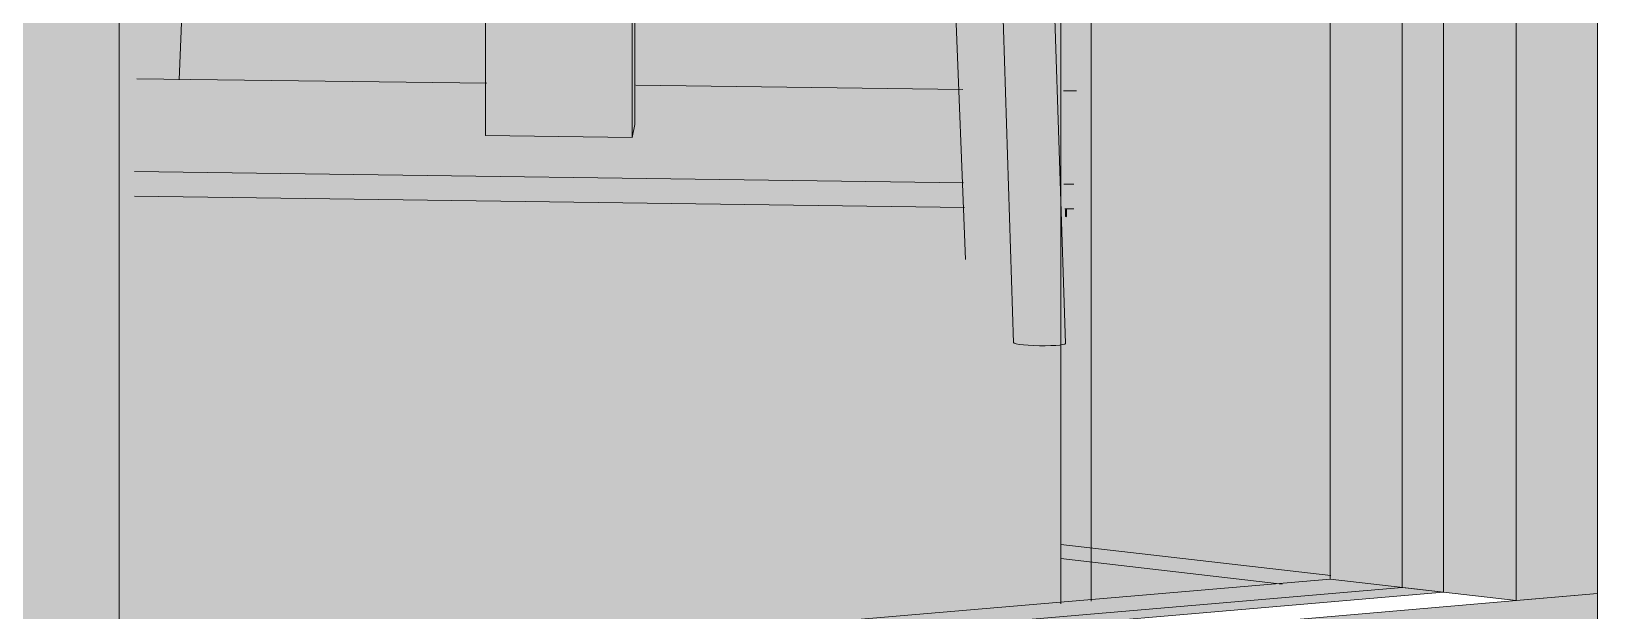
# Model space of a CAD drawing. Header units: inches. Extents: x -2804 to 58974, y -36095 to 66.
# Drawn here: x -2803.4856 to -2803.4278, y 59.8764 to 59.8977 of the extents above; entities that cross this region are included whole.
import ezdxf

# ---------------------------------------------------------------- set-up
doc = ezdxf.new("R2010")
doc.units = ezdxf.units.IN
doc.header["$MEASUREMENT"] = 0
for name, color, linetype, lineweight in [('A-GLAZ-CURT', 52, 'Continuous', 9), ('A-GLAZ-CWMG', 51, 'Continuous', 9), ('A-WALL-PATT', 111, 'Continuous', 13), ('I-FURN', 30, 'Continuous', 9), ('L-SITE-WALL', 31, 'Continuous', 13), ('S-COLS', 52, 'Continuous', 9)]:
    doc.layers.add(name, color=color, linetype=linetype, lineweight=lineweight)

# ---------------------------------------------------------------- blocks, each defined once
blk = doc.blocks.new('FP_6-Entrance - Xcel')
at = {"layer": 'A-WALL-PATT', "lineweight": 9}
for p, q in [((-2803.437645, 59.877654), (-2803.447612, 59.878793)), ((-2803.439442, 59.877336), (-2803.447612, 59.878273))]:
    blk.add_line(p, q, dxfattribs=at)

msp = doc.modelspace()

# ---------------------------------------------------------------- hatches: boundary and pattern name
at = {"layer": 'A-GLAZ-CURT', "lineweight": 5, "transparency": 33554458}
msp.add_hatch(color=256, dxfattribs=at).paths.add_polyline_path([(-2803.482392, 59.872852), (-2803.433474, 59.877032), (-2803.433474, 60.076325), (-2803.482392, 60.078919), (-2803.482392, 59.877072)], flags=0)
at = {"layer": 'A-GLAZ-CWMG', "lineweight": 5}
for points in [[(-2803.485648, 59.872017), (-2803.485648, 60.079438), (-2803.488294, 60.079232), (-2803.488294, 59.872348), (-2803.486761, 59.872156)], [(-2803.485648, 59.872017), (-2803.482406, 59.872295), (-2803.482406, 60.079265), (-2803.485648, 60.079438), (-2803.485648, 59.881055)], [(-2803.430788, 59.876725), (-2803.427781, 59.876983), (-2803.427781, 60.078476), (-2803.430788, 60.078641), (-2803.430788, 59.880957)], [(-2803.433474, 59.877032), (-2803.433474, 60.076325), (-2803.437667, 60.076027), (-2803.437667, 59.877511)], [(-2803.430788, 59.876725), (-2803.430788, 60.076516), (-2803.433474, 60.076325), (-2803.433474, 59.877032), (-2803.432516, 59.876922)], [(-2803.484025, 59.867748), (-2803.427781, 59.872741), (-2803.427781, 59.876983), (-2803.484025, 59.872156)]]:
    msp.add_hatch(color=256, dxfattribs=at).paths.add_polyline_path(points, flags=0)
at = {"layer": 'I-FURN', "lineweight": 5}
h = msp.add_hatch(color=256, dxfattribs=at)
h.paths.add_polyline_path([(-2803.463447, 59.893829), (-2803.463447, 59.918724), (-2803.464523, 59.918722), (-2803.468867, 59.918766), (-2803.468867, 59.893901), (-2803.463512, 59.89383)], flags=0)
h.paths.add_polyline_path([(-2803.463447, 59.939945), (-2803.463447, 59.942576), (-2803.468867, 59.942614), (-2803.468867, 59.94), (-2803.464298, 59.939957), (-2803.463512, 59.939946)], flags=0)
h = msp.add_hatch(color=256, dxfattribs=at)
h.paths.add_polyline_path([(-2803.463447, 59.893829), (-2803.463358, 59.894393), (-2803.463358, 59.918718), (-2803.463447, 59.918716), (-2803.463447, 59.894402)], flags=0)
h.paths.add_polyline_path([(-2803.463358, 59.939939), (-2803.463358, 59.94257), (-2803.463447, 59.942576), (-2803.463447, 59.939945)], flags=0)
for points in [[(-2803.448402, 59.886135), (-2803.449706, 59.92661), (-2803.450176, 59.926555), (-2803.450516, 59.926431), (-2803.450606, 59.926352), (-2803.450633, 59.926263), (-2803.450387, 59.919444), (-2803.450276, 59.919373), (-2803.449702, 59.919083), (-2803.44968, 59.919081), (-2803.4497, 59.919007), (-2803.449729, 59.91871), (-2803.449748, 59.91871), (-2803.449748, 59.918659), (-2803.449887, 59.917954), (-2803.449925, 59.917915), (-2803.450107, 59.917814), (-2803.450246, 59.917626), (-2803.450336, 59.917461), (-2803.450347, 59.917311), (-2803.449333, 59.886225), (-2803.44915, 59.886183), (-2803.448615, 59.886141)], [(-2803.448188, 59.886134), (-2803.447535, 59.886176), (-2803.447438, 59.886217), (-2803.448785, 59.926288), (-2803.448788, 59.926255), (-2803.449034, 59.926401), (-2803.449458, 59.926499), (-2803.449463, 59.926605), (-2803.449706, 59.92661), (-2803.448402, 59.886135)], [(-2803.45027, 59.889288), (-2803.451338, 59.917121), (-2803.4522, 59.916978), (-2803.451125, 59.889367), (-2803.450911, 59.889325), (-2803.450271, 59.889288)], [(-2803.450027, 59.889286), (-2803.449367, 59.889325), (-2803.450139, 59.911763), (-2803.450349, 59.917244), (-2803.451338, 59.917121), (-2803.45027, 59.889288), (-2803.450028, 59.889286)], [(-2803.447457, 59.890892), (-2803.4474, 59.890917), (-2803.447433, 59.891187), (-2803.447466, 59.891171), (-2803.447459, 59.890968)]]:
    msp.add_hatch(color=256, dxfattribs=at).paths.add_polyline_path(points, flags=0)
h = msp.add_hatch(color=256, dxfattribs=at)
h.paths.add_polyline_path([(-2803.481135, 59.895967), (-2803.480334, 59.916642), (-2803.480878, 59.916775), (-2803.481114, 59.916841), (-2803.481717, 59.900855), (-2803.481718, 59.895974), (-2803.48115, 59.895967)], flags=0)
h.paths.add_polyline_path([(-2803.4808, 59.921395), (-2803.480823, 59.92141), (-2803.480801, 59.921396)], flags=0)
h.paths.add_polyline_path([(-2803.48092, 59.921784), (-2803.480123, 59.921847), (-2803.480072, 59.923135), (-2803.480865, 59.923191), (-2803.480919, 59.921809)], flags=0)
h = msp.add_hatch(color=256, dxfattribs=at)
h.paths.add_polyline_path([(-2803.480189, 59.895953), (-2803.479398, 59.916496), (-2803.480101, 59.916602), (-2803.480327, 59.916624), (-2803.481134, 59.895967), (-2803.480238, 59.895954)], flags=0)
h.paths.add_polyline_path([(-2803.480124, 59.92182), (-2803.479177, 59.92185), (-2803.479128, 59.923107), (-2803.479627, 59.923116), (-2803.480072, 59.923135), (-2803.480124, 59.921824)], flags=0)
h = msp.add_hatch(color=256, dxfattribs=at)
h.paths.add_polyline_path([(-2803.447137, 59.891186), (-2803.447137, 59.892097), (-2803.447502, 59.892102), (-2803.447472, 59.891191), (-2803.447301, 59.891188)], flags=0)
h.paths.add_polyline_path([(-2803.451171, 59.891241), (-2803.451206, 59.892151), (-2803.481834, 59.892562), (-2803.481834, 59.891656), (-2803.451326, 59.891243)], flags=0)
at = {"layer": 'S-COLS', "lineweight": 5}
h = msp.add_hatch(color=256, dxfattribs=at)
h.paths.add_polyline_path([(-2803.446499, 59.876703), (-2803.437645, 59.877497), (-2803.437645, 60.076036), (-2803.439607, 60.076146), (-2803.446499, 60.075655), (-2803.446499, 59.876935)], flags=0)
h.paths.add_polyline_path([(-2803.437645, 60.084973), (-2803.437645, 60.176362), (-2803.442764, 60.177023), (-2803.446499, 60.176403), (-2803.446499, 60.085524), (-2803.441537, 60.085215)], flags=0)

# ---------------------------------------------------------------- linework, layer by layer
at = {"layer": 'A-GLAZ-CURT'}
for p, q in [((-2803.435002, 60.076217), (-2803.435002, 59.877207)), ((-2803.433474, 59.877032), (-2803.433474, 60.076325)), ((-2803.435002, 59.877207), (-2803.482384, 59.873168)), ((-2803.435002, 59.877207), (-2803.433474, 59.877032)), ((-2803.482392, 59.872852), (-2803.433474, 59.877032))]:
    msp.add_line(p, q, dxfattribs=at)
at = {"layer": 'A-GLAZ-CWMG'}
for p, q in [((-2803.482406, 60.079265), (-2803.482406, 59.872295)), ((-2803.430788, 59.876725), (-2803.430788, 60.078641)), ((-2803.427781, 59.876983), (-2803.427781, 60.078476)), ((-2803.437667, 59.877511), (-2803.437667, 60.076027)), ((-2803.48237, 59.873718), (-2803.437667, 59.877511)), ((-2803.433474, 59.877032), (-2803.437667, 59.877511)), ((-2803.484025, 59.872156), (-2803.427781, 59.876983)), ((-2803.430788, 59.876725), (-2803.433474, 59.877032)), ((-2803.427781, 59.876983), (-2803.430788, 59.876725)), ((-2803.427781, 59.876983), (-2803.427781, 59.872741))]:
    msp.add_line(p, q, dxfattribs=at)
at = {"layer": 'I-FURN'}
for p, q in [((-2803.448745, 59.926316), (-2803.44744, 59.886218)), ((-2803.468867, 59.893901), (-2803.468867, 59.918766)), ((-2803.463447, 59.893829), (-2803.463447, 59.91873)), ((-2803.463358, 59.918725), (-2803.463358, 59.894298)), ((-2803.449358, 59.886247), (-2803.450358, 59.917599)), ((-2803.479384, 59.916495), (-2803.480186, 59.895954)), ((-2803.451141, 59.889315), (-2803.452205, 59.917022)), ((-2803.468815, 59.895827), (-2803.481748, 59.895995)), ((-2803.451236, 59.895599), (-2803.463317, 59.895756)), ((-2803.447031, 59.895545), (-2803.447515, 59.895551)), ((-2803.463358, 59.894298), (-2803.463447, 59.893829)), ((-2803.463447, 59.893829), (-2803.468867, 59.893901)), ((-2803.481834, 59.892562), (-2803.451206, 59.892151)), ((-2803.451171, 59.891241), (-2803.481834, 59.891656)), ((-2803.447502, 59.892102), (-2803.447137, 59.892097)), ((-2803.447137, 59.891186), (-2803.447472, 59.891191)), ((-2803.447401, 59.891187), (-2803.447401, 59.890918)), ((-2803.4474, 59.890917), (-2803.447433, 59.890896)), ((-2803.447438, 59.886217), (-2803.447438, 59.886217))]:
    msp.add_line(p, q, dxfattribs=at)
for points in [[(-2803.449356, 59.886247, 0), (-2803.449333, 59.886225, 0), (-2803.449264, 59.886203, 0), (-2803.44915, 59.886183, 0), (-2803.448999, 59.886165, 0), (-2803.448818, 59.886151, 0), (-2803.448615, 59.886141, 0), (-2803.448402, 59.886135, 0)], [(-2803.448402, 59.886135, 0), (-2803.448188, 59.886134, 0), (-2803.447985, 59.886138, 0), (-2803.447802, 59.886147, 0), (-2803.44765, 59.88616, 0), (-2803.447535, 59.886176, 0), (-2803.447463, 59.886196, 0), (-2803.447438, 59.886217, 0)]]:
    msp.add_polyline3d(points, dxfattribs=at)
at = {"layer": 'L-SITE-WALL'}
msp.add_line((-2803.447612, 59.876603), (-2803.447612, 60.075751), dxfattribs=at)
at = {"layer": 'S-COLS'}
msp.add_line((-2803.446499, 59.876703), (-2803.446499, 60.075655), dxfattribs=at)

# ---------------------------------------------------------------- block references
at = {"layer": 'L-SITE-WALL', "lineweight": 9}
msp.add_blockref('FP_6-Entrance - Xcel', (0, 0), dxfattribs=at)

doc.saveas('drawing.dxf')
